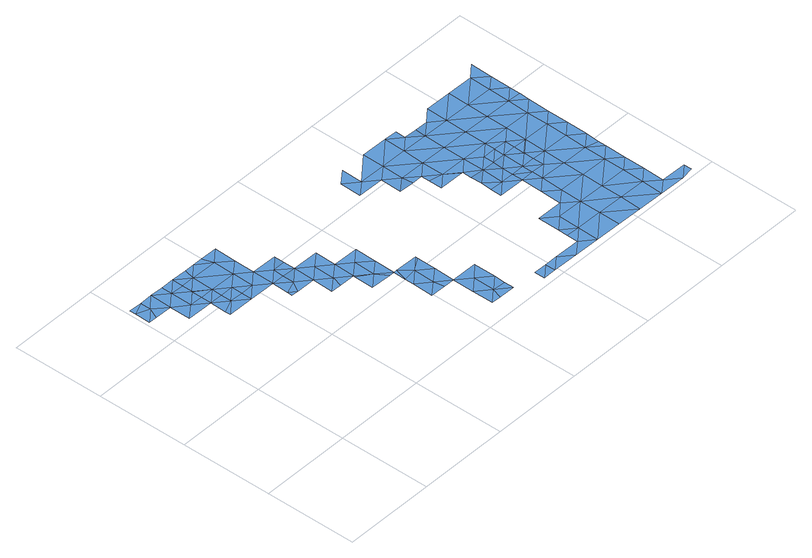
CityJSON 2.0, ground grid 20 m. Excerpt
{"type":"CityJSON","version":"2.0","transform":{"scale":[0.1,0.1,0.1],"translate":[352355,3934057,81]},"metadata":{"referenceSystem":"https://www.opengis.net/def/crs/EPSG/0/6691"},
"CityObjects":{
"waterbody1":{"type":"WaterBody","attributes":{"name":"3","class":"1140","function":"1","WaterBodyRiverFloodingRiskAttribute.description":"2","WaterBodyRiverFloodingRiskAttribute.rankOrg":"2","WaterBodyRiverFloodingRiskAttribute.adminType":"2","WaterBodyRiverFloodingRiskAttribute.scale":"L2"},"geometry":[{"type":"MultiSurface","lod":"1","boundaries":[[[0,1,2]],[[3,0,2]],[[0,4,5]],[[5,6,7]],[[8,7,6]],[[9,6,4]],[[4,10,9]],[[11,10,4]],[[12,8,13]],[[8,12,7]],[[14,7,12]],[[7,15,5]],[[15,7,14]],[[5,1,0]],[[6,5,4]],[[16,11,4]],[[4,0,16]],[[0,17,16]],[[17,0,3]]]}]},
"waterbody2":{"type":"WaterBody","attributes":{"name":"3","class":"1140","function":"1","WaterBodyRiverFloodingRiskAttribute.description":"2","WaterBodyRiverFloodingRiskAttribute.rankOrg":"2","WaterBodyRiverFloodingRiskAttribute.adminType":"2","WaterBodyRiverFloodingRiskAttribute.scale":"L2"},"geometry":[{"type":"MultiSurface","lod":"1","boundaries":[[[18,19,20]],[[21,22,18]],[[2,21,18]],[[19,18,22]],[[2,18,23]],[[24,18,20]],[[23,18,24]]]}]},
"waterbody3":{"type":"WaterBody","attributes":{"name":"3","class":"1140","function":"1","WaterBodyRiverFloodingRiskAttribute.description":"2","WaterBodyRiverFloodingRiskAttribute.rankOrg":"1","WaterBodyRiverFloodingRiskAttribute.adminType":"2","WaterBodyRiverFloodingRiskAttribute.scale":"L2"},"geometry":[{"type":"MultiSurface","lod":"1","boundaries":[[[25,26,27]],[[28,29,30]],[[19,30,29]],[[20,19,29]],[[17,3,31]],[[3,2,31]],[[32,33,28]],[[31,34,16]],[[16,34,11]],[[11,34,10]],[[31,2,23]],[[34,35,10]],[[31,16,17]],[[36,34,26]],[[37,26,25]],[[36,26,37]],[[34,36,35]],[[32,38,39]],[[33,32,39]],[[40,38,32]],[[32,30,40]],[[32,28,30]],[[24,20,29]],[[24,29,41]],[[41,29,28]],[[23,24,31]],[[41,28,27]],[[26,41,27]],[[41,26,34]],[[41,34,31]],[[31,24,41]]]}]},
"waterbody4":{"type":"WaterBody","attributes":{"name":"3","class":"1140","function":"1","WaterBodyRiverFloodingRiskAttribute.description":"2","WaterBodyRiverFloodingRiskAttribute.rankOrg":"2","WaterBodyRiverFloodingRiskAttribute.adminType":"2","WaterBodyRiverFloodingRiskAttribute.scale":"L2"},"geometry":[{"type":"MultiSurface","lod":"1","boundaries":[[[30,42,43]],[[38,40,43]],[[43,44,45]],[[40,30,43]],[[45,38,43]],[[46,47,38]],[[46,48,47]],[[49,50,51]],[[50,49,52]],[[51,50,45]],[[52,48,50]],[[46,50,48]],[[46,38,45]],[[46,45,50]],[[42,44,43]],[[44,42,53]]]}]},
"waterbody5":{"type":"WaterBody","attributes":{"name":"3","class":"1140","function":"1","WaterBodyRiverFloodingRiskAttribute.description":"2","WaterBodyRiverFloodingRiskAttribute.rankOrg":"1","WaterBodyRiverFloodingRiskAttribute.adminType":"2","WaterBodyRiverFloodingRiskAttribute.scale":"L2"},"geometry":[{"type":"MultiSurface","lod":"1","boundaries":[[[54,55,56]],[[55,57,56]],[[58,59,60]],[[59,48,60]],[[60,52,56]],[[52,54,56]],[[56,58,60]],[[48,52,60]],[[57,61,56]],[[58,56,61]]]}]},
"waterbody6":{"type":"WaterBody","attributes":{"name":"3","class":"1140","function":"1","WaterBodyRiverFloodingRiskAttribute.description":"2","WaterBodyRiverFloodingRiskAttribute.rankOrg":"2","WaterBodyRiverFloodingRiskAttribute.adminType":"2","WaterBodyRiverFloodingRiskAttribute.scale":"L2"},"geometry":[{"type":"MultiSurface","lod":"1","boundaries":[[[62,63,64]],[[65,63,66]],[[67,68,63]],[[69,70,71]],[[67,62,61]],[[72,66,71]],[[70,72,71]],[[71,63,68]],[[71,68,69]],[[63,62,67]],[[65,64,63]],[[71,66,63]]]}]},
"waterbody7":{"type":"WaterBody","attributes":{"name":"3","class":"1140","function":"1","WaterBodyRiverFloodingRiskAttribute.description":"2","WaterBodyRiverFloodingRiskAttribute.rankOrg":"2","WaterBodyRiverFloodingRiskAttribute.adminType":"2","WaterBodyRiverFloodingRiskAttribute.scale":"L2"},"geometry":[{"type":"MultiSurface","lod":"1","boundaries":[[[73,74,75]],[[74,73,76]],[[73,77,76]],[[77,78,72]],[[73,78,77]],[[72,78,79]],[[78,80,79]],[[80,78,73]],[[81,80,73]],[[81,73,75]]]}]},
"waterbody8":{"type":"WaterBody","attributes":{"name":"3","class":"1140","function":"1","WaterBodyRiverFloodingRiskAttribute.description":"2","WaterBodyRiverFloodingRiskAttribute.rankOrg":"1","WaterBodyRiverFloodingRiskAttribute.adminType":"2","WaterBodyRiverFloodingRiskAttribute.scale":"L2"},"geometry":[{"type":"MultiSurface","lod":"1","boundaries":[[[82,83,84]],[[83,82,85]],[[86,83,85]],[[85,87,86]],[[88,89,90]],[[86,87,91]],[[90,89,92]],[[88,90,93]],[[91,87,94]],[[92,95,90]],[[96,97,98]],[[92,98,97]],[[91,99,100]],[[95,101,90]],[[100,99,102]],[[97,95,92]],[[99,91,94]],[[103,104,102]],[[97,96,105]],[[102,99,103]],[[106,95,97]],[[107,108,109]],[[103,110,104]],[[109,108,105]],[[97,105,106]],[[99,94,111]],[[112,101,95]],[[107,113,108]],[[106,114,95]],[[111,94,115]],[[111,116,99]],[[105,108,106]],[[114,112,95]],[[103,99,116]],[[117,118,119]],[[113,120,108]],[[117,121,118]],[[122,118,121]],[[103,116,110]],[[123,106,108]],[[124,125,120]],[[123,108,120]],[[124,119,125]],[[119,118,125]],[[115,126,111]],[[127,114,106]],[[110,128,129]],[[122,130,118]],[[131,125,118]],[[110,116,128]],[[132,116,111]],[[120,125,123]],[[114,133,112]],[[128,134,129]],[[129,134,122]],[[131,118,130]],[[106,123,127]],[[135,136,125]],[[125,136,123]],[[135,125,131]],[[137,112,133]],[[111,126,132]],[[116,138,128]],[[139,122,134]],[[133,114,140]],[[114,127,140]],[[141,127,123]],[[136,141,123]],[[140,142,133]],[[116,132,143]],[[138,116,143]],[[134,128,138]],[[126,144,132]],[[139,134,145]],[[146,140,127]],[[147,141,136]],[[140,148,142]],[[149,134,138]],[[145,134,149]],[[127,141,146]],[[143,132,150]],[[151,145,149]],[[147,152,141]],[[132,144,150]],[[153,154,155]],[[148,140,156]],[[154,151,149]],[[153,151,154]],[[140,146,156]],[[157,149,138]],[[158,146,141]],[[143,150,159]],[[156,160,148]],[[138,143,157]],[[161,152,162]],[[163,155,161]],[[158,141,152]],[[162,163,161]],[[144,164,150]],[[157,143,159]],[[155,154,161]],[[165,156,146]],[[149,166,154]],[[167,159,150]],[[164,167,150]],[[158,165,146]],[[158,152,161]],[[144,168,164]],[[166,149,157]],[[169,161,154]],[[170,157,159]],[[165,171,156]],[[167,170,159]],[[171,172,156]],[[173,154,166]],[[174,158,161]],[[160,156,172]],[[175,164,168]],[[157,176,166]],[[176,157,170]],[[154,173,169]],[[177,173,166]],[[178,177,166]],[[178,166,176]],[[165,158,174]],[[179,171,165]],[[161,169,174]],[[168,180,175]],[[173,181,169]],[[181,173,177]],[[182,172,171]],[[165,174,179]],[[183,174,169]],[[181,183,169]],[[171,179,184]],[[185,179,174]],[[171,184,182]],[[174,183,185]],[[179,185,186]],[[184,179,187]],[[179,186,187]],[[184,188,182]],[[188,184,187]],[[189,182,188]]]}]},
"waterbody9":{"type":"WaterBody","attributes":{"name":"3","class":"1140","function":"1","WaterBodyRiverFloodingRiskAttribute.description":"2","WaterBodyRiverFloodingRiskAttribute.rankOrg":"2","WaterBodyRiverFloodingRiskAttribute.adminType":"2","WaterBodyRiverFloodingRiskAttribute.scale":"L2"},"geometry":[{"type":"MultiSurface","lod":"1","boundaries":[[[135,147,136]],[[190,145,153]],[[139,145,190]],[[145,151,153]],[[153,155,190]],[[139,130,122]],[[130,139,190]],[[162,191,163]],[[162,152,191]],[[155,163,191]],[[152,147,191]],[[130,190,131]],[[135,131,191]],[[147,135,191]],[[191,131,190]],[[191,190,155]]]}]}
},
"vertices":[
[90,440,11],[61,418,11],[118,417,11],[118,439,11],[90,486,11],[61,463,11],[62,510,11],[34,487,11],[34,510,11],[91,509,11],[119,509,11],[119,485,11],[6,498,11],[6,511,11],[5,464,11],[24,464,11],[119,463,11],[118,462,11],
[145,393,11],[173,369,11],[174,392,11],[117,381,11],[117,370,11],[146,416,11],[174,416,11],
[233,507,11],[204,484,11],[232,460,11],[231,415,11],[202,392,11],[230,368,11],[146,439,11],[259,391,11],[287,414,11],[147,485,11],[153,508,11],[175,508,11],[196,508,11],[287,367,10],[287,392,10],[258,368,11],[203,438,11],
[230,333,10],[258,344,10],[244,321,10],[286,321,10],[315,344,10],[344,366,10],[343,320,10],[307,275,10],[314,298,10],[285,275,10],[342,274,10],[230,322,10],
[342,271,10],[341,228,10],[370,251,10],[387,227,9],[398,273,10],[399,319,10],[371,297,10],[398,227,9],
[404,227,9],[426,203,9],[455,226,9],[455,220,9],[454,179,9],[397,199,9],[397,180,9],[396,135,9],[428,134,9],[425,157,9],[453,134,9],
[480,63,9],[473,40,9],[508,40,9],[452,41,9],[452,87,9],[481,110,9],[509,133,9],[509,86,9],[508,61,9],
[565,16,8],[592,38,8],[565,39,8],[593,16,8],[621,38,8],[649,15,8],[515,456,10],[514,410,10],[543,432,10],[678,37,8],[571,409,10],[544,478,10],[706,14,8],[600,431,10],[602,362,9],[599,385,10],[570,363,10],[707,60,8],[679,61,8],[600,478,10],[679,83,8],[708,106,8],[680,130,8],[626,362,9],[655,385,9],[626,315,9],[655,338,9],[626,343,9],[736,129,8],[763,59,8],[657,477,10],[681,314,9],[656,431,10],[763,13,8],[764,105,8],[682,246,9],[710,245,9],[682,269,10],[683,314,9],[681,222,9],[738,221,9],[711,337,9],[682,294,9],[711,291,10],[819,12,7],[712,384,9],[765,151,8],[737,175,8],[738,244,9],[738,268,9],[820,58,8],[685,453,10],[766,197,9],[739,290,10],[739,313,9],[686,476,10],[822,150,8],[766,221,9],[713,430,9],[768,336,9],[713,452,10],[821,104,8],[876,11,7],[794,220,9],[769,383,9],[768,313,9],[741,452,10],[822,196,8],[877,57,8],[795,220,9],[796,312,9],[795,244,9],[823,243,9],[795,266,9],[770,429,9],[878,149,8],[825,335,9],[878,103,8],[770,475,10],[824,289,9],[796,290,9],[795,267,9],[905,33,8],[825,382,9],[879,196,8],[906,80,8],[933,10,7],[881,288,9],[906,126,8],[826,428,9],[827,474,10],[880,242,9],[881,334,9],[961,32,7],[907,172,8],[908,218,9],[907,188,8],[882,381,9],[961,15,7],[909,265,9],[884,473,9],[909,310,9],[883,427,9],[910,357,9],[911,379,9],[911,404,9],[912,449,9],[913,496,9],
[766,244,9],[767,290,9]
]}
